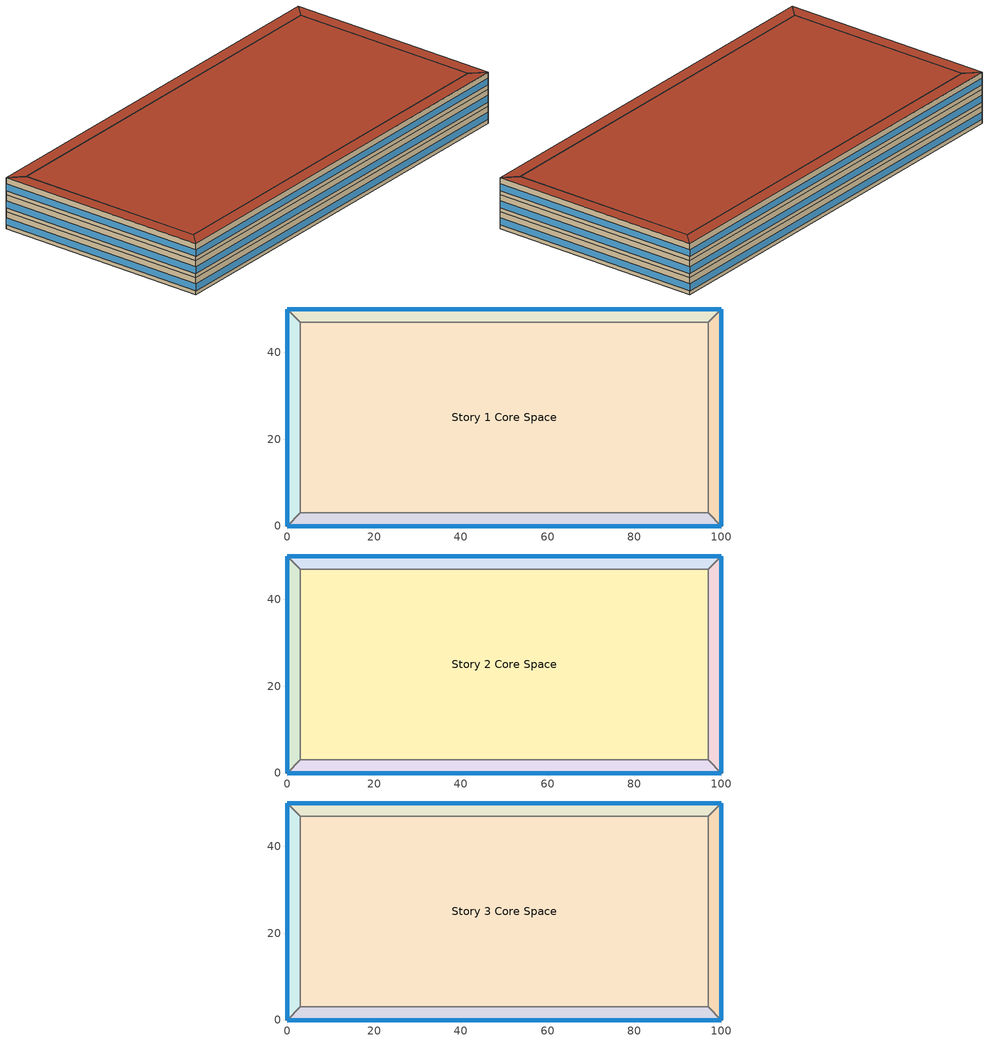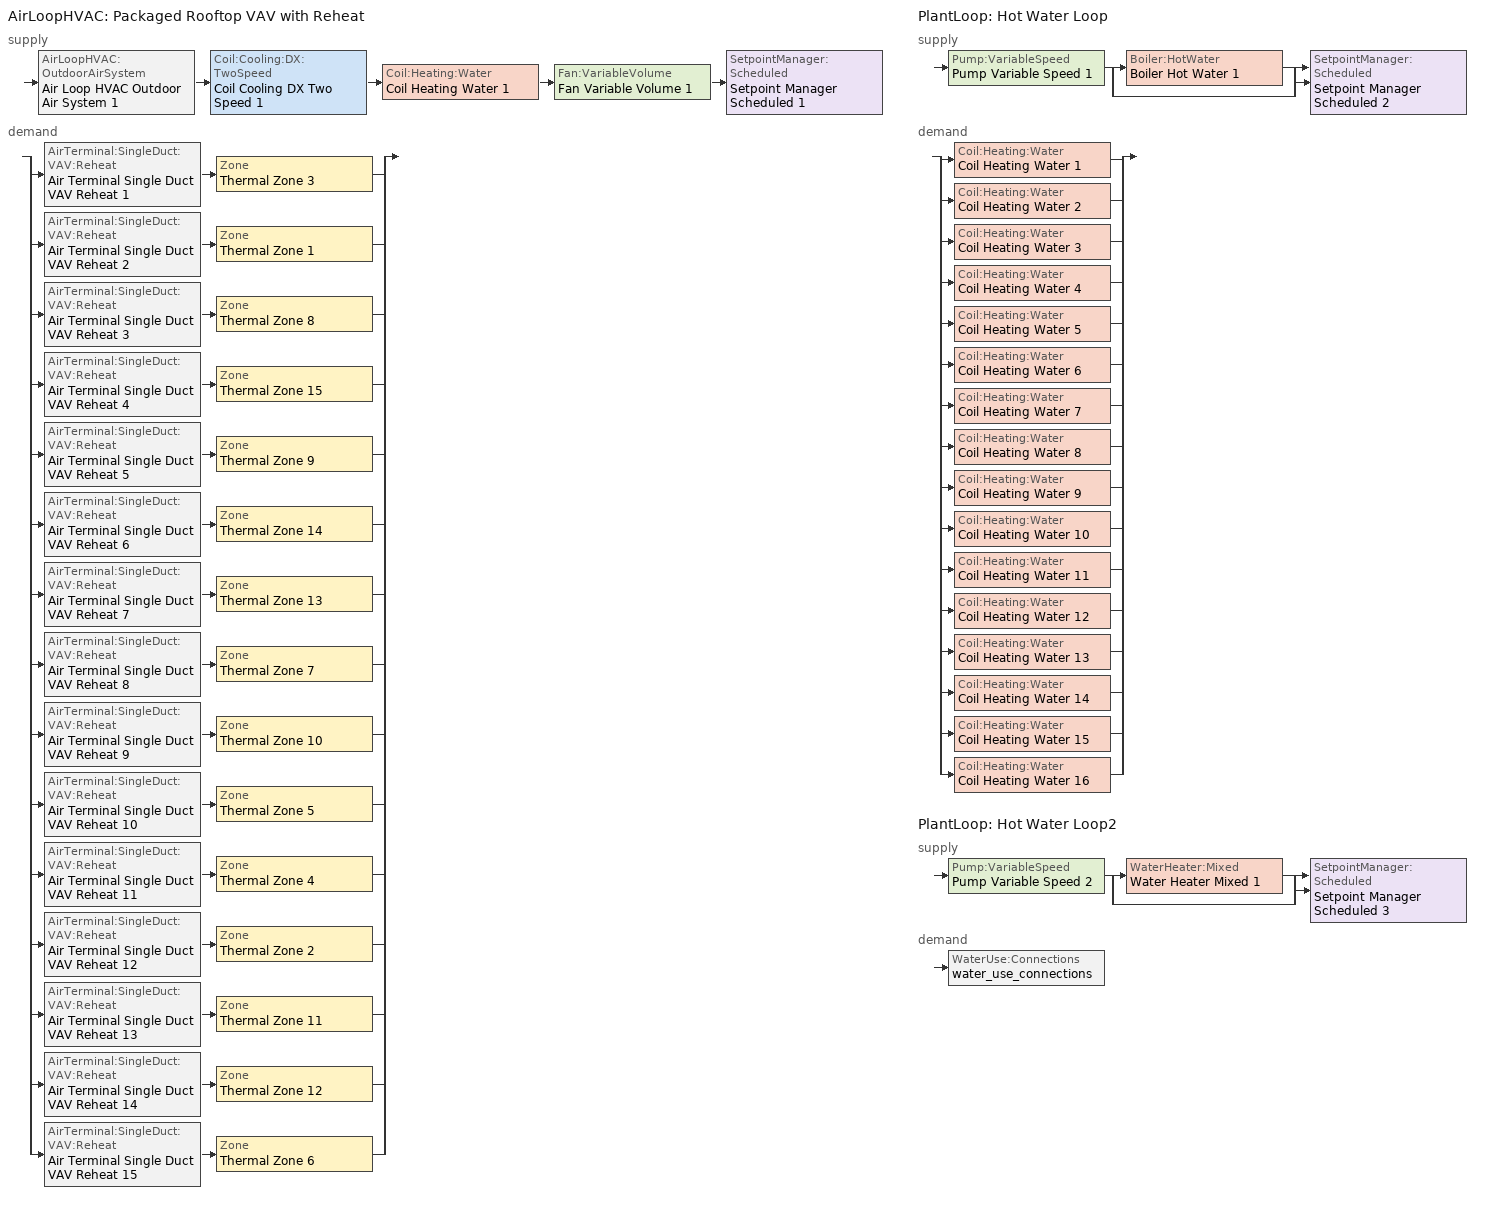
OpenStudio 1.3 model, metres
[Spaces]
Story 1 West Perimeter Space
 floor ground: 0,0 0,50 3,47 3,3 z0
 wall outside: 0,50 0,0 z0:4
 wall to Story 1 North Perimeter Space: 3,47 0,50 z0:4
 wall to Story 1 Core Space: 3,3 3,47 z0:4
 wall to Story 1 South Perimeter Space: 0,0 3,3 z0:4
 window: 0,49.97 0,0.03 z1:2.6
Story 1 North Perimeter Space
 floor ground: 0,50 100,50 97,47 3,47 z0
 wall outside: 100,50 0,50 z0:4
 wall to Story 1 East Perimeter Space: 97,47 100,50 z0:4
 wall to Story 1 Core Space: 3,47 97,47 z0:4
 window: 99.97,50 0.03,50 z1:2.6
Story 1 East Perimeter Space
 floor ground: 100,50 100,0 97,3 97,47 z0
 wall outside: 100,0 100,50 z0:4
 wall to Story 1 South Perimeter Space: 97,3 100,0 z0:4
 wall to Story 1 Core Space: 97,47 97,3 z0:4
 window: 100,0.03 100,49.97 z1:2.6
Story 1 South Perimeter Space
 floor ground: 100,0 0,0 3,3 97,3 z0
 wall outside: 0,0 100,0 z0:4
 wall to Story 1 Core Space: 97,3 3,3 z0:4
 window: 0.03,0 99.97,0 z1:2.6
Story 1 Core Space
 floor ground: 3,3 3,47 97,47 97,3 z0
Story 2 West Perimeter Space
 floor to Story 1 West Perimeter Space: 0,0 0,50 3,47 3,3 z4
 wall outside: 0,50 0,0 z4:8
 wall to Story 2 North Perimeter Space: 3,47 0,50 z4:8
 wall to Story 2 Core Space: 3,3 3,47 z4:8
 wall to Story 2 South Perimeter Space: 0,0 3,3 z4:8
 window: 0,49.97 0,0.03 z5:6.6
Story 2 North Perimeter Space
 floor to Story 1 North Perimeter Space: 0,50 100,50 97,47 3,47 z4
 wall outside: 100,50 0,50 z4:8
 wall to Story 2 East Perimeter Space: 97,47 100,50 z4:8
 wall to Story 2 Core Space: 3,47 97,47 z4:8
 window: 99.97,50 0.03,50 z5:6.6
Story 2 East Perimeter Space
 floor to Story 1 East Perimeter Space: 100,50 100,0 97,3 97,47 z4
 wall outside: 100,0 100,50 z4:8
 wall to Story 2 South Perimeter Space: 97,3 100,0 z4:8
 wall to Story 2 Core Space: 97,47 97,3 z4:8
 window: 100,0.03 100,49.97 z5:6.6
Story 2 South Perimeter Space
 floor to Story 1 South Perimeter Space: 100,0 0,0 3,3 97,3 z4
 wall outside: 0,0 100,0 z4:8
 wall to Story 2 Core Space: 97,3 3,3 z4:8
 window: 0.03,0 99.97,0 z5:6.6
Story 2 Core Space
 floor to Story 1 Core Space: 3,3 3,47 97,47 97,3 z4
Story 3 West Perimeter Space
 floor to Story 2 West Perimeter Space: 0,0 0,50 3,47 3,3 z8
 wall outside: 0,50 0,0 z8:12
 wall to Story 3 North Perimeter Space: 3,47 0,50 z8:12
 wall to Story 3 Core Space: 3,3 3,47 z8:12
 wall to Story 3 South Perimeter Space: 0,0 3,3 z8:12
 window: 0,49.97 0,0.03 z9:10.6
 roof outside: 3,3 3,47 0,50 0,0 z12
Story 3 North Perimeter Space
 floor to Story 2 North Perimeter Space: 0,50 100,50 97,47 3,47 z8
 wall outside: 100,50 0,50 z8:12
 wall to Story 3 East Perimeter Space: 97,47 100,50 z8:12
 wall to Story 3 Core Space: 3,47 97,47 z8:12
 window: 99.97,50 0.03,50 z9:10.6
 roof outside: 3,47 97,47 100,50 0,50 z12
Story 3 East Perimeter Space
 floor to Story 2 East Perimeter Space: 100,50 100,0 97,3 97,47 z8
 wall outside: 100,0 100,50 z8:12
 wall to Story 3 South Perimeter Space: 97,3 100,0 z8:12
 wall to Story 3 Core Space: 97,47 97,3 z8:12
 window: 100,0.03 100,49.97 z9:10.6
 roof outside: 97,47 97,3 100,0 100,50 z12
Story 3 South Perimeter Space
 floor to Story 2 South Perimeter Space: 100,0 0,0 3,3 97,3 z8
 wall outside: 0,0 100,0 z8:12
 wall to Story 3 Core Space: 97,3 3,3 z8:12
 window: 0.03,0 99.97,0 z9:10.6
 roof outside: 97,3 3,3 0,0 100,0 z12
Story 3 Core Space
 floor to Story 2 Core Space: 3,3 3,47 97,47 97,3 z8
 roof outside: 97,3 97,47 3,47 3,3 z12
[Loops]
AirLoopHVAC 'Packaged Rooftop VAV with Reheat'
 supply: AirLoopHVAC:OutdoorAirSystem 'Air Loop HVAC Outdoor Air System 1' > Coil:Cooling:DX:TwoSpeed 'Coil Cooling DX Two Speed 1' > Coil:Heating:Water 'Coil Heating Water 1' > Fan:VariableVolume 'Fan Variable Volume 1' > SetpointManager:Scheduled 'Setpoint Manager Scheduled 1'
 demand: split
  | AirTerminal:SingleDuct:VAV:Reheat 'Air Terminal Single Duct VAV Reheat 1' > Zone 'Thermal Zone 3'
  | AirTerminal:SingleDuct:VAV:Reheat 'Air Terminal Single Duct VAV Reheat 2' > Zone 'Thermal Zone 1'
  | AirTerminal:SingleDuct:VAV:Reheat 'Air Terminal Single Duct VAV Reheat 3' > Zone 'Thermal Zone 8'
  | AirTerminal:SingleDuct:VAV:Reheat 'Air Terminal Single Duct VAV Reheat 4' > Zone 'Thermal Zone 15'
  | AirTerminal:SingleDuct:VAV:Reheat 'Air Terminal Single Duct VAV Reheat 5' > Zone 'Thermal Zone 9'
  | AirTerminal:SingleDuct:VAV:Reheat 'Air Terminal Single Duct VAV Reheat 6' > Zone 'Thermal Zone 14'
  | AirTerminal:SingleDuct:VAV:Reheat 'Air Terminal Single Duct VAV Reheat 7' > Zone 'Thermal Zone 13'
  | AirTerminal:SingleDuct:VAV:Reheat 'Air Terminal Single Duct VAV Reheat 8' > Zone 'Thermal Zone 7'
  | AirTerminal:SingleDuct:VAV:Reheat 'Air Terminal Single Duct VAV Reheat 9' > Zone 'Thermal Zone 10'
  | AirTerminal:SingleDuct:VAV:Reheat 'Air Terminal Single Duct VAV Reheat 10' > Zone 'Thermal Zone 5'
  | AirTerminal:SingleDuct:VAV:Reheat 'Air Terminal Single Duct VAV Reheat 11' > Zone 'Thermal Zone 4'
  | AirTerminal:SingleDuct:VAV:Reheat 'Air Terminal Single Duct VAV Reheat 12' > Zone 'Thermal Zone 2'
  | AirTerminal:SingleDuct:VAV:Reheat 'Air Terminal Single Duct VAV Reheat 13' > Zone 'Thermal Zone 11'
  | AirTerminal:SingleDuct:VAV:Reheat 'Air Terminal Single Duct VAV Reheat 14' > Zone 'Thermal Zone 12'
  | AirTerminal:SingleDuct:VAV:Reheat 'Air Terminal Single Duct VAV Reheat 15' > Zone 'Thermal Zone 6'
PlantLoop 'Hot Water Loop'
 supply: Pump:VariableSpeed 'Pump Variable Speed 1' > split
  | Boiler:HotWater 'Boiler Hot Water 1'
  | bypass
  join > SetpointManager:Scheduled 'Setpoint Manager Scheduled 2'
 demand: split
  | Coil:Heating:Water 'Coil Heating Water 1'
  | Coil:Heating:Water 'Coil Heating Water 2'
  | Coil:Heating:Water 'Coil Heating Water 3'
  | Coil:Heating:Water 'Coil Heating Water 4'
  | Coil:Heating:Water 'Coil Heating Water 5'
  | Coil:Heating:Water 'Coil Heating Water 6'
  | Coil:Heating:Water 'Coil Heating Water 7'
  | Coil:Heating:Water 'Coil Heating Water 8'
  | Coil:Heating:Water 'Coil Heating Water 9'
  | Coil:Heating:Water 'Coil Heating Water 10'
  | Coil:Heating:Water 'Coil Heating Water 11'
  | Coil:Heating:Water 'Coil Heating Water 12'
  | Coil:Heating:Water 'Coil Heating Water 13'
  | Coil:Heating:Water 'Coil Heating Water 14'
  | Coil:Heating:Water 'Coil Heating Water 15'
  | Coil:Heating:Water 'Coil Heating Water 16'
PlantLoop 'Hot Water Loop2'
 supply: Pump:VariableSpeed 'Pump Variable Speed 2' > split
  | WaterHeater:Mixed 'Water Heater Mixed 1'
  | bypass
  join > SetpointManager:Scheduled 'Setpoint Manager Scheduled 3'
 demand: WaterUse:Connections 'water_use_connections'
[Building]
OS:Building 1: Space Type=ASHRAE_90.1-2004 ClimateZone 1-8 SmallOffice WholeBuilding; Default Construction Set=ASHRAE_189.1-2009_ClimateZone 4-5 (mdoff)_ConstSet
[SizingPeriod:DesignDay] Barometric Pressure {Pa}=98934; Sky Clearness=0; Rain Indicator=0; Snow Indicator=0; Day of Month=21; Daylight Saving Time Indicator=0; Dry-Bulb Temperature Range Modifier Type=DefaultMultipliers
Name | Maximum Dry-Bulb Temperature {C} | Daily Dry-Bulb Temperature Range {deltaC} | Humidity Indicating Conditions at Maximum Dry-Bulb {BasedOnField A3} | Wind Speed {m/s} | Wind Direction {deg} | Month | Day Type | Humidity Indicating Type | Solar Model Indicator | ASHRAE Taub | ASHRAE Taud
Chicago Ohare Intl Ap Ann Htg Wind 99.6% Condns WS=>MCDB | -3.5 | 0 | -3.5 | 12.4 | 270 | 1 | WinterDesignDay | Wetbulb | ASHRAEClearSky
Chicago Ohare Intl Ap Ann Clg 1% Condns DP=>MDB | 27.7 | 10.5 | 22.9 | 5.2 | 230 | 7 | SummerDesignDay | Dewpoint | ASHRAETau | 0.455 | 2.05
Chicago Ohare Intl Ap Ann Hum_n 99.6% Condns DP=>MCDB | -19.2 | 0 | -25.7 | 4.9 | 270 | 1 | WinterDesignDay | Dewpoint | ASHRAEClearSky
Chicago Ohare Intl Ap Ann Clg .4% Condns DP=>MDB | 28.9 | 10.5 | 23.8 | 5.2 | 230 | 7 | SummerDesignDay | Dewpoint | ASHRAETau | 0.455 | 2.05
Chicago Ohare Intl Ap Ann Clg 2% Condns DP=>MDB | 26.5 | 10.5 | 21.9 | 5.2 | 230 | 7 | SummerDesignDay | Dewpoint | ASHRAETau | 0.455 | 2.05
Chicago Ohare Intl Ap Ann Clg 2% Condns DB=>MWB | 30.1 | 10.5 | 22.1 | 5.2 | 230 | 7 | SummerDesignDay | Wetbulb | ASHRAETau | 0.455 | 2.05
Chicago Ohare Intl Ap Ann Clg .4% Condns WB=>MDB | 31.2 | 10.5 | 25.5 | 5.2 | 230 | 7 | SummerDesignDay | Wetbulb | ASHRAETau | 0.455 | 2.05
Chicago Ohare Intl Ap Ann Clg 1% Condns Enth=>MDB | 29.6 | 10.5 | 75100 | 5.2 | 230 | 7 | SummerDesignDay | Enthalpy | ASHRAETau | 0.455 | 2.05
Chicago Ohare Intl Ap Ann Clg 1% Condns DB=>MWB | 31.6 | 10.5 | 23 | 5.2 | 230 | 7 | SummerDesignDay | Wetbulb | ASHRAETau | 0.455 | 2.05
Chicago Ohare Intl Ap Ann Clg .4% Condns DB=>MWB | 33.3 | 10.5 | 23.7 | 5.2 | 230 | 7 | SummerDesignDay | Wetbulb | ASHRAETau | 0.455 | 2.05
Chicago Ohare Intl Ap Ann Clg 2% Condns Enth=>MDB | 28.2 | 10.5 | 70900 | 5.2 | 230 | 7 | SummerDesignDay | Enthalpy | ASHRAETau | 0.455 | 2.05
Chicago Ohare Intl Ap Ann Hum_n 99% Condns DP=>MCDB | -15.7 | 0 | -22.1 | 4.9 | 270 | 1 | WinterDesignDay | Dewpoint | ASHRAEClearSky
Chicago Ohare Intl Ap Ann Htg 99.6% Condns DB | -20 | 0 | -20 | 4.9 | 270 | 1 | WinterDesignDay | Wetbulb | ASHRAEClearSky
Chicago Ohare Intl Ap Ann Htg 99% Condns DB | -16.6 | 0 | -16.6 | 4.9 | 270 | 1 | WinterDesignDay | Wetbulb | ASHRAEClearSky
Chicago Ohare Intl Ap Ann Clg 1% Condns WB=>MDB | 29.6 | 10.5 | 24.5 | 5.2 | 230 | 7 | SummerDesignDay | Wetbulb | ASHRAETau | 0.455 | 2.05
Chicago Ohare Intl Ap Ann Clg .4% Condns Enth=>MDB | 31.4 | 10.5 | 79200 | 5.2 | 230 | 7 | SummerDesignDay | Enthalpy | ASHRAETau | 0.455 | 2.05
Chicago Ohare Intl Ap Ann Htg Wind 99% Condns WS=>MCDB | -3.2 | 0 | -3.2 | 11.4 | 270 | 1 | WinterDesignDay | Wetbulb | ASHRAEClearSky
Chicago Ohare Intl Ap Ann Clg 2% Condns WB=>MDB | 28.1 | 10.5 | 23.5 | 5.2 | 230 | 7 | SummerDesignDay | Wetbulb | ASHRAETau | 0.455 | 2.05
[Site]
Chicago Ohare Intl Ap_IL_USA Design_Conditions: Latitude {deg}=41.98; Longitude {deg}=-87.92; Time Zone {hr}=-6; Elevation {m}=201
[ClimateZones]

[Material]
Name | Roughness | Thickness | Conductivity | Density | Specific Heat | Thermal Absorptance | Solar Absorptance | Visible Absorptance
000_F08 Metal surface | Smooth | 0.0008 | 45.28 | 7824 | 500
000_F16 Acoustic tile | MediumSmooth | 0.0191 | 0.06 | 368 | 590
000_G01a 19mm gypsum board | MediumSmooth | 0.019 | 0.16 | 800 | 1090
000_G05 25mm wood | MediumSmooth | 0.0254 | 0.15 | 608 | 1630
000_I01 25mm insulation board | MediumRough | 0.0254 | 0.03 | 43 | 1210
000_M11 100mm lightweight concrete | MediumRough | 0.1016 | 0.53 | 1280 | 840
1/2IN Gypsum | Smooth | 0.0127 | 0.16 | 784.9 | 830 | 0.9 | 0.92 | 0.92
MAT-CC05 4 HW CONCRETE | Rough | 0.1016 | 1.311 | 2240 | 836.8 | 0.9 | 0.7 | 0.7
Metal Decking | MediumSmooth | 0.0015 | 45.006 | 7680 | 418.4 | 0.9 | 0.7 | 0.3
Roof Insulation [21] | MediumRough | 0.2105 | 0.049 | 265 | 836.8 | 0.9 | 0.7 | 0.7
Roof Membrane | VeryRough | 0.0095 | 0.16 | 1121.29 | 1460 | 0.9 | 0.7 | 0.7
Wall Insulation [39] | MediumRough | 0.1184 | 0.045 | 265 | 836.8 | 0.9 | 0.7 | 0.7
[Material:AirGap]
Name | Thermal Resistance
000_F04 Wall air space resistance | 0.15
000_F05 Ceiling air space resistance | 0.18
[Material:NoMass] Thermal Absorptance=0.9; Solar Absorptance=0.7
Name | Roughness | Thermal Resistance | Visible Absorptance
CP02 CARPET PAD | VeryRough | 0.2165 | 0.8
MAT-SHEATH | Rough | 0.3626 | 0.7
[WindowMaterial:Gas]
000_Air 13mm: Gas Type=Air; Thickness=0.0127
[WindowMaterial:Glazing] Optical Data Type=SpectralAverage; Thickness=0.003; Infrared Transmittance at Normal Incidence=0
Name | Solar Transmittance at Normal Incidence | Front Side Solar Reflectance at Normal Incidence | Back Side Solar Reflectance at Normal Incidence | Visible Transmittance at Normal Incidence | Front Side Visible Reflectance at Normal Incidence | Back Side Visible Reflectance at Normal Incidence | Front Side Infrared Hemispherical Emissivity | Back Side Infrared Hemispherical Emissivity | Conductivity | Dirt Correction Factor for Solar and Visible Transmittance | Solar Diffusing
000_Clear 3mm | 0.837 | 0.075 | 0.075 | 0.898 | 0.081 | 0.081 | 0.84 | 0.84 | 0.9
Theoretical Glass [207] | 0.3311 | 0.6189 | 0.6189 | 0.44 | 0.51 | 0.51 | 0.9 | 0.9 | 0.0133 | 1 | No
[Construction]
000_ExtSlabCarpet_4in_ClimateZone 1-8: MAT-CC05 4 HW CONCRETE, CP02 CARPET PAD
000_Exterior Door: 000_F08 Metal surface, 000_I01 25mm insulation board
000_Exterior Window: 000_Clear 3mm, 000_Air 13mm, 000_Clear 3mm
000_Interior Ceiling: 000_M11 100mm lightweight concrete, 000_F05 Ceiling air space resistance, 000_F16 Acoustic tile
000_Interior Door; 000_Interior Partition: 000_G05 25mm wood
000_Interior Floor: 000_F16 Acoustic tile, 000_F05 Ceiling air space resistance, 000_M11 100mm lightweight concrete
000_Interior Wall: 000_G01a 19mm gypsum board, 000_F04 Wall air space resistance, 000_G01a 19mm gypsum board
000_Interior Window: 000_Clear 3mm
ASHRAE_189.1-2009_ExtRoof_IEAD_ClimateZone 2-5: Roof Membrane, Roof Insulation [21], Metal Decking
ASHRAE_189.1-2009_ExtWall_SteelFrame_ClimateZone 4-8: MAT-SHEATH, Wall Insulation [39], 1/2IN Gypsum
ASHRAE_189.1-2009_ExtWindow_ClimateZone 4-5: Theoretical Glass [207]
[DefaultConstructionSet]
ASHRAE_189.1-2009_ClimateZone 4-5 (mdoff)_ConstSet: Default Exterior Surface Constructions=ASHRAE_189.1-2009_ClimateZone 4-5 (mdoff)_Exterior_DefSurfCons; Default Interior Surface Constructions=000_Interior_DefSurfCons; Default Ground Contact Surface Constructions=000_Ground_DefSurfCons; Default Exterior SubSurface Constructions=ASHRAE_189.1-2009_ClimateZone 4-5 (mdoff)_Exterior_DefSubCons; Default Interior SubSurface Constructions=000_Interior_DefSubCons; Interior Partition Construction=000_Interior Partition
[DefaultSubSurfaceConstructions] Glass Door Construction=000_Exterior Window; Skylight Construction=000_Exterior Window; Tubular Daylight Dome Construction=000_Interior Window; Tubular Daylight Diffuser Construction=000_Interior Window
Name | Fixed Window Construction | Operable Window Construction | Door Construction
000_Interior_DefSubCons | 000_Interior Window | 000_Interior Window | 000_Interior Door
ASHRAE_189.1-2009_ClimateZone 4-5 (mdoff)_Exterior_DefSubCons | ASHRAE_189.1-2009_ExtWindow_ClimateZone 4-5 | ASHRAE_189.1-2009_ExtWindow_ClimateZone 4-5 | 000_Exterior Door
[DefaultSurfaceConstructions]
Name | Floor Construction | Wall Construction | Roof Ceiling Construction
000_Ground_DefSurfCons | 000_ExtSlabCarpet_4in_ClimateZone 1-8 | 000_ExtSlabCarpet_4in_ClimateZone 1-8 | 000_ExtSlabCarpet_4in_ClimateZone 1-8
000_Interior_DefSurfCons | 000_Interior Floor | 000_Interior Wall | 000_Interior Ceiling
ASHRAE_189.1-2009_ClimateZone 4-5 (mdoff)_Exterior_DefSurfCons | 000_ExtSlabCarpet_4in_ClimateZone 1-8 | ASHRAE_189.1-2009_ExtWall_SteelFrame_ClimateZone 4-8 | ASHRAE_189.1-2009_ExtRoof_IEAD_ClimateZone 2-5
[BuildingStory] Nominal Floor to Floor Height {m}=4
Name | Nominal Z Coordinate {m}
Story 1 | 0
Story 2 | 4
Story 3 | 8
[Space]
Name | Building Story | Thermal Zone
Story 1 West Perimeter Space | Story 1 | Thermal Zone 8
Story 1 North Perimeter Space | Story 1 | Thermal Zone 11
Story 1 East Perimeter Space | Story 1 | Thermal Zone 12
Story 1 South Perimeter Space | Story 1 | Thermal Zone 1
Story 1 Core Space | Story 1 | Thermal Zone 6
Story 2 West Perimeter Space | Story 2 | Thermal Zone 10
Story 2 North Perimeter Space | Story 2 | Thermal Zone 14
Story 2 East Perimeter Space | Story 2 | Thermal Zone 15
Story 2 South Perimeter Space | Story 2 | Thermal Zone 4
Story 2 Core Space | Story 2 | Thermal Zone 13
Story 3 West Perimeter Space | Story 3 | Thermal Zone 7
Story 3 North Perimeter Space | Story 3 | Thermal Zone 3
Story 3 East Perimeter Space | Story 3 | Thermal Zone 9
Story 3 South Perimeter Space | Story 3 | Thermal Zone 2
Story 3 Core Space | Story 3 | Thermal Zone 5
[ThermalZone] Thermostat=Thermostat Setpoint Dual Setpoint 1; Use Ideal Air Loads=No
Thermal Zone 1; Thermal Zone 2; Thermal Zone 3; Thermal Zone 4; Thermal Zone 5; Thermal Zone 6; Thermal Zone 7; Thermal Zone 8; Thermal Zone 9; Thermal Zone 10; Thermal Zone 11; Thermal Zone 12; Thermal Zone 13; Thermal Zone 14; Thermal Zone 15
[Sizing:Zone] Zone Cooling Design Supply Air Temperature {C}=14; Zone Heating Design Supply Air Temperature {C}=40; Zone Cooling Design Supply Air Humidity Ratio {kg-H2O/kg-air}=0.0085; Zone Heating Design Supply Air Humidity Ratio {kg-H2O/kg-air}=0.008; Cooling Design Air Flow Method=DesignDay; Heating Design Air Flow Method=DesignDay
Thermal Zone 1; Thermal Zone 2; Thermal Zone 3; Thermal Zone 4; Thermal Zone 5; Thermal Zone 6; Thermal Zone 7; Thermal Zone 8; Thermal Zone 9; Thermal Zone 10; Thermal Zone 11; Thermal Zone 12; Thermal Zone 13; Thermal Zone 14; Thermal Zone 15
[Zone equipment]
Thermal Zone 1: Air Terminal Single Duct VAV Reheat 2
Thermal Zone 2: Air Terminal Single Duct VAV Reheat 12
Thermal Zone 3: Air Terminal Single Duct VAV Reheat 1
Thermal Zone 4: Air Terminal Single Duct VAV Reheat 11
Thermal Zone 5: Air Terminal Single Duct VAV Reheat 10
Thermal Zone 6: Air Terminal Single Duct VAV Reheat 15
Thermal Zone 7: Air Terminal Single Duct VAV Reheat 8
Thermal Zone 8: Air Terminal Single Duct VAV Reheat 3
Thermal Zone 9: Air Terminal Single Duct VAV Reheat 5
Thermal Zone 10: Air Terminal Single Duct VAV Reheat 9
Thermal Zone 11: Air Terminal Single Duct VAV Reheat 13
Thermal Zone 12: Air Terminal Single Duct VAV Reheat 14
Thermal Zone 13: Air Terminal Single Duct VAV Reheat 7
Thermal Zone 14: Air Terminal Single Duct VAV Reheat 6
Thermal Zone 15: Air Terminal Single Duct VAV Reheat 4
[Exterior:Lights:Definition]
Exterior Lights - 3000 W: Design Level {W}=3000
[Exterior:Lights]
New Exterior Light: Exterior Lights Definition=Exterior Lights - 3000 W; Schedule=Exterior Lights 1 Always On Schedule
[AirLoopHVAC]
Packaged Rooftop VAV with Reheat: Design Supply Air Flow Rate {m3/s}=AutoSize
[AvailabilityManager:Scheduled]
Availability Manager Scheduled 1: Schedule=Always On Discrete
[Sizing:System]
Packaged Rooftop VAV with Reheat: Type of Load to Size On=Sensible; Design Outdoor Air Flow Rate {m3/s}=Autosize; Minimum System Air Flow Ratio=0.3; Preheat Design Temperature {C}=7; Preheat Design Humidity Ratio {kg-H2O/kg-Air}=0.008; Precool Design Temperature {C}=12.8; Precool Design Humidity Ratio {kg-H2O/kg-Air}=0.008; Central Cooling Design Supply Air Temperature {C}=12.8; Central Heating Design Supply Air Temperature {C}=12.8; Sizing Option=NonCoincident; 100% Outdoor Air in Cooling=Yes; 100% Outdoor Air in Heating=Yes; Central Cooling Design Supply Air Humidity Ratio {kg-H2O/kg-Air}=0.0085; Central Heating Design Supply Air Humidity Ratio {kg-H2O/kg-Air}=0.008; Cooling Design Air Flow Method=DesignDay; Cooling Design Air Flow Rate {m3/s}=0; Heating Design Air Flow Method=DesignDay; Heating Design Air Flow Rate {m3/s}=0; System Outdoor Air Method=ZoneSum
[Fan:VariableVolume]
Fan Variable Volume 1: Availability Schedule=Always On Discrete; Fan Efficiency=0.5; Pressure Rise {Pa}=500; Maximum Flow Rate {m3/s}=Autosize; Fan Power Minimum Flow Rate Input Method=FixedFlowRate; Fan Power Minimum Flow Fraction=0; Fan Power Minimum Air Flow Rate {m3/s}=0; Motor Efficiency=0.93; Motor In Airstream Fraction=1; Fan Power Coefficient 1=0.0407599; Fan Power Coefficient 2=0.088045; Fan Power Coefficient 3=-0.0729261; Fan Power Coefficient 4=0.94374; Fan Power Coefficient 5=0
[Coil:Heating:Water] Availability Schedule=Always On Discrete
Coil Heating Water 1; Coil Heating Water 2; Coil Heating Water 3; Coil Heating Water 4; Coil Heating Water 5; Coil Heating Water 6; Coil Heating Water 7; Coil Heating Water 8; Coil Heating Water 9; Coil Heating Water 10; Coil Heating Water 11; Coil Heating Water 12; Coil Heating Water 13; Coil Heating Water 14; Coil Heating Water 15; Coil Heating Water 16
[Coil:Cooling:DX:TwoSpeed]
Coil Cooling DX Two Speed 1: Availability Schedule=Always On Discrete; Rated High Speed Total Cooling Capacity {W}=Autosize; Rated High Speed Sensible Heat Ratio=Autosize; Rated High Speed COP {W/W}=5.5; Rated High Speed Air Flow Rate {m3/s}=Autosize; Total Cooling Capacity Function of Temperature Curve=Curve Biquadratic 1; Total Cooling Capacity Function of Flow Fraction Curve=Curve Quadratic 1; Energy Input Ratio Function of Temperature Curve=Curve Biquadratic 2; Energy Input Ratio Function of Flow Fraction Curve=Curve Quadratic 2; Part Load Fraction Correlation Curve=Curve Quadratic 3; Rated Low Speed Total Cooling Capacity {W}=Autosize; Rated Low Speed Sensible Heat Ratio=0.69; Rated Low Speed COP {W/W}=6.6; Low Speed Total Cooling Capacity Function of Temperature Curve=Curve Biquadratic 3; Low Speed Energy Input Ratio Function of Temperature Curve=Curve Biquadratic 4; Condenser Type=AirCooled; High Speed Evaporative Condenser Effectiveness=0; High Speed Evaporative Condenser Air Flow Rate {m3/s}=Autosize; High Speed Evaporative Condenser Pump Rated Power Consumption {W}=Autosize; Low Speed Evaporative Condenser Effectiveness=0; Low Speed Evaporative Condenser Air Flow Rate {m3/s}=Autosize; Low Speed Evaporative Condenser Pump Rated Power Consumption {W}=Autosize; Basin Heater Capacity {W/K}=10; Basin Heater Setpoint Temperature {C}=2
[SetpointManager:Scheduled] Control Variable=Temperature
Name | Schedule
Setpoint Manager Scheduled 1 | Deck_Temperature
Setpoint Manager Scheduled 2 | Hot_Water_Temperature
Setpoint Manager Scheduled 3 | Hot Water Sch
[Controller:OutdoorAir]
Controller Outdoor Air 1: Minimum Outdoor Air Flow Rate {m3/s}=Autosize; Maximum Outdoor Air Flow Rate {m3/s}=Autosize; Economizer Control Type=FixedDryBulb; Economizer Control Action Type=ModulateFlow; Economizer Maximum Limit Dry-Bulb Temperature {C}=30; Economizer Maximum Limit Enthalpy {J/kg}=64000; Economizer Minimum Limit Dry-Bulb Temperature {C}=-100; Lockout Type=NoLockout; Minimum Limit Type=FixedMinimum; Controller Mechanical Ventilation=Controller Mechanical Ventilation 1; High Humidity Control=No; Heat Recovery Bypass Control Type=BypassWhenOAFlowGreaterThanMinimum
[Controller:MechanicalVentilation]
Controller Mechanical Ventilation 1: Availability Schedule=Always On Discrete; System Outdoor Air Method=ZoneSum
[AirLoopHVAC:OutdoorAirSystem]
Air Loop HVAC Outdoor Air System 1: Controller=Controller Outdoor Air 1
[PlantLoop] Plant Loop Volume {m3}=Autocalculate
Name | Fluid Type
Hot Water Loop | Water
Hot Water Loop2
[Sizing:Plant] Loop Type=Heating; Design Loop Exit Temperature {C}=82; Loop Design Temperature Difference {deltaC}=11
Hot Water Loop; Hot Water Loop2
[Pump:VariableSpeed] Pump Control Type=Intermittent
Pump Variable Speed 1; Pump Variable Speed 2
[Boiler:HotWater]
Boiler Hot Water 1: Fuel Type=NaturalGas; Nominal Thermal Efficiency=0.66; Efficiency Curve Temperature Evaluation Variable=LeavingBoiler; Normalized Boiler Efficiency Curve=Boiler Efficiency; Water Outlet Upper Temperature Limit {C}=99; Boiler Flow Mode=ConstantFlow; Parasitic Electric Load {W}=0; Sizing Factor=1
[Controller:WaterCoil]
Controller Water Coil 1: Action=Normal
[AirTerminal:SingleDuct:VAV:Reheat] Availability Schedule=Always On Discrete; Maximum Air Flow Rate {m3/s}=Autocalculate; Zone Minimum Air Flow Input Method=Constant; Constant Minimum Air Flow Fraction=0.3; Fixed Minimum Air Flow Rate {m3/s}=0; Maximum Hot Water or Steam Flow Rate {m3/s}=Autocalculate; Minimum Hot Water or Steam Flow Rate {m3/s}=0; Convergence Tolerance=0.001; Damper Heating Action=Normal; Maximum Flow per Zone Floor Area During Reheat {m3/s-m2}=Autocalculate; Maximum Flow Fraction During Reheat=Autocalculate; Maximum Reheat Air Temperature {C}=35
Name | Reheat Coil
Air Terminal Single Duct VAV Reheat 1 | Coil Heating Water 2
Air Terminal Single Duct VAV Reheat 2 | Coil Heating Water 3
Air Terminal Single Duct VAV Reheat 3 | Coil Heating Water 4
Air Terminal Single Duct VAV Reheat 4 | Coil Heating Water 5
Air Terminal Single Duct VAV Reheat 5 | Coil Heating Water 6
Air Terminal Single Duct VAV Reheat 6 | Coil Heating Water 7
Air Terminal Single Duct VAV Reheat 7 | Coil Heating Water 8
Air Terminal Single Duct VAV Reheat 8 | Coil Heating Water 9
Air Terminal Single Duct VAV Reheat 9 | Coil Heating Water 10
Air Terminal Single Duct VAV Reheat 10 | Coil Heating Water 11
Air Terminal Single Duct VAV Reheat 11 | Coil Heating Water 12
Air Terminal Single Duct VAV Reheat 12 | Coil Heating Water 13
Air Terminal Single Duct VAV Reheat 13 | Coil Heating Water 14
Air Terminal Single Duct VAV Reheat 14 | Coil Heating Water 15
Air Terminal Single Duct VAV Reheat 15 | Coil Heating Water 16
[WaterUse:Connections]
water_use_connections: Water Use Equipment Name 1=water_use_equipment
[WaterUse:Equipment:Definition]
water_use_definition: Peak Flow Rate {m3/s}=2e-006
[WaterUse:Equipment]
water_use_equipment: Water Use Equipment Definition=water_use_definition
[WaterHeater:Mixed]
Water Heater Mixed 1: Tank Volume {m3}=0.757; Setpoint Temperature Schedule=Hot Water Sch; Deadband Temperature Difference {deltaC}=2; Maximum Temperature Limit {C}=82.22; Heater Control Type=Cycle; Heater Maximum Capacity {W}=845000; Heater Fuel Type=NaturalGas; Heater Thermal Efficiency=0.8; Off Cycle Parasitic Fuel Consumption Rate {W}=20; Off Cycle Parasitic Fuel Type=NaturalGas; Off Cycle Parasitic Heat Fraction to Tank=0.8; On Cycle Parasitic Fuel Type=NaturalGas; Ambient Temperature Indicator=Schedule; Ambient Temperature Schedule=Water Heater Ambient Temperature; Off Cycle Loss Coefficient to Ambient Temperature {W/K}=6; On Cycle Loss Coefficient to Ambient Temperature {W/K}=6; Use Side Effectiveness=1; Source Side Effectiveness=1; Use Side Design Flow Rate {m3/s}=autosize; Source Side Design Flow Rate {m3/s}=autosize; Indirect Water Heating Recovery Time {hr}=1.5
[ThermostatSetpoint:DualSetpoint]
Thermostat Setpoint Dual Setpoint 1: Heating Setpoint Temperature Schedule=Heating Sch; Cooling Setpoint Temperature Schedule=Cooling Sch
[ElectricEquipment]
ASHRAE_90.1-2004 ClimateZone 1-8 SmallOffice WholeBuilding Electric Equipment: Electric Equipment Definition=ASHRAE_90.1-2004 ClimateZone 1-8 SmallOffice WholeBuilding Electric Equipment Definition; Space or SpaceType=ASHRAE_90.1-2004 ClimateZone 1-8 SmallOffice WholeBuilding
[SpaceInfiltration:DesignFlowRate]
ASHRAE_90.1-2004 ClimateZone 1-8 SmallOffice WholeBuilding Infiltration: Space or SpaceType=ASHRAE_90.1-2004 ClimateZone 1-8 SmallOffice WholeBuilding; Design Flow Rate Calculation Method=Flow/ExteriorArea; Flow per Exterior Surface Area {m3/s-m2}=0.00030226
[Lights:Definition]
ASHRAE_90.1-2004 ClimateZone 1-8 SmallOffice WholeBuilding Lights Definition: Design Level Calculation Method=Watts/Area; Watts per Space Floor Area {W/m2}=10.7639
[SpaceType]
ASHRAE_90.1-2004 ClimateZone 1-8 SmallOffice WholeBuilding: Default Schedule Set=ASHRAE_90.1-2004 ClimateZone 1-8 SmallOffice WholeBuilding Schedule Set; Design Specification Outdoor Air Object=ASHRAE_90.1-2004 ClimateZone 1-8 SmallOffice WholeBuilding Ventilation
[DesignSpecification:OutdoorAir]
ASHRAE_90.1-2004 ClimateZone 1-8 SmallOffice WholeBuilding Ventilation: Outdoor Air Method=Sum; Outdoor Air Flow per Person {m3/s-person}=0.00943895
[DefaultScheduleSet]
ASHRAE_90.1-2004 ClimateZone 1-8 SmallOffice WholeBuilding Schedule Set: Number of People Schedule=Small Office_Bldg_Occ; People Activity Level Schedule=Small Office_Activity; Lighting Schedule=Small Office_Bldg_Light; Electric Equipment Schedule=Small Office_Bldg_Equip; Infiltration Schedule=Small Office_Infil_Quarter_On
[People:Definition]
ASHRAE_90.1-2004 ClimateZone 1-8 SmallOffice WholeBuilding People Definition: Number of People Calculation Method=People/Area; People per Space Floor Area {person/m2}=0.0538196; Fraction Radiant=0.3
[ElectricEquipment:Definition]
ASHRAE_90.1-2004 ClimateZone 1-8 SmallOffice WholeBuilding Electric Equipment Definition: Design Level Calculation Method=Watts/Area; Watts per Space Floor Area {W/m2}=10.7639
[Lights]
ASHRAE_90.1-2004 ClimateZone 1-8 SmallOffice WholeBuilding Lights: Lights Definition=ASHRAE_90.1-2004 ClimateZone 1-8 SmallOffice WholeBuilding Lights Definition; Space or SpaceType=ASHRAE_90.1-2004 ClimateZone 1-8 SmallOffice WholeBuilding
[People]
ASHRAE_90.1-2004 ClimateZone 1-8 SmallOffice WholeBuilding People: People Definition=ASHRAE_90.1-2004 ClimateZone 1-8 SmallOffice WholeBuilding People Definition; Space or SpaceType=ASHRAE_90.1-2004 ClimateZone 1-8 SmallOffice WholeBuilding
[Schedule:Constant] Value=1
Exterior Lights 1 Always On Schedule; Always On Discrete
[Schedule:Ruleset]
Name | Default Day Schedule | Summer Design Day Schedule | Winter Design Day Schedule
Deck_Temperature | Deck_Temperature_Default | Deck_Temperature_Summer_Design_Day | Deck_Temperature_Winter_Design_Day
Hot_Water_Temperature | Hot_Water_Temperature_Default | Hot_Water_Temperature_Summer_Design_Day | Hot_Water_Temperature_Winter_Design_Day
Hot Water Sch | Hot Water Sch Default
Water Heater Ambient Temperature | Water Heater Ambient Temperature Sch Default
Cooling Sch | Cooling Sch Default
Heating Sch | Heating Sch Default
Small Office_Activity | Small Office_Activity Default Schedule | Small Office_Activity Summer Design Day | Small Office_Activity Winter Design Day
Small Office_Infil_Quarter_On | Small Office_Infil_Quarter_On Default Schedule | Small Office_Infil_Quarter_On Summer Design Day | Small Office_Infil_Quarter_On Winter Design Day
Small Office_Bldg_Light | Small Office_Bldg_Light Default Schedule | Small Office_Bldg_Light Summer Design Day | Small Office_Bldg_Light Winter Design Day
Small Office_Bldg_Equip | Small Office_Bldg_Equip Default Schedule | Small Office_Bldg_Equip Summer Design Day | Small Office_Bldg_Equip Winter Design Day
Small Office_Bldg_Occ | Small Office_Bldg_Occ Default Schedule | Small Office_Bldg_Occ Summer Design Day | Small Office_Bldg_Occ Winter Design Day
[Schedule:Day]
Deck_Temperature_Default; Deck_Temperature_Summer_Design_Day; Deck_Temperature_Winter_Design_Day: 24, 0, 12.8
Hot_Water_Temperature_Default; Hot_Water_Temperature_Summer_Design_Day; Hot_Water_Temperature_Winter_Design_Day: 24, 0, 67
Hot Water Sch Default: 24, 0, 80
Water Heater Ambient Temperature Sch Default: 24, 0, 22
Cooling Sch Default: 24, 0, 28
Heating Sch Default: 24, 0, 24
Small Office_Infil_Quarter_On Winter Design Day; Small Office_Infil_Quarter_On Rule 2 Day Schedule: 6, 0, 1, 18, 0, 0.25, 24, 0, 1
Small Office_Bldg_Equip Rule 2 Day Schedule: 6, 0, 0.3, 8, 0, 0.4, 12, 0, 0.5, 17, 0, 0.35, 24, 0, 0.3
Small Office_Bldg_Equip Rule 1 Day Schedule: 24, 0, 0.3
Small Office_Bldg_Occ Summer Design Day: 6, 0, 0, 22, 0, 1, 24, 0, 0.05
Small Office_Bldg_Occ Default Schedule: 6, 0, 0, 7, 0, 0.1, 8, 0, 0.2, 12, 0, 0.95, 13, 0, 0.5, 17, 0, 0.95, 18, 0, 0.3, 20, 0, 0.1, 24, 0, 0.05
Small Office_Bldg_Light Winter Design Day; Small Office_Bldg_Equip Winter Design Day; Small Office_Bldg_Occ Rule 1 Day Schedule; Small Office_Bldg_Occ Winter Design Day: 24, 0, 0
Small Office_Activity Winter Design Day; Small Office_Activity Summer Design Day; Small Office_Activity Default Schedule: 24, 0, 120
Small Office_Bldg_Light Default Schedule: 5, 0, 0.05, 7, 0, 0.1, 8, 0, 0.3, 17, 0, 0.9, 18, 0, 0.5, 20, 0, 0.3, 22, 0, 0.2, 23, 0, 0.1, 24, 0, 0.05
Small Office_Infil_Quarter_On Summer Design Day; Small Office_Infil_Quarter_On Default Schedule: 6, 0, 1, 22, 0, 0.25, 24, 0, 1
Small Office_Infil_Quarter_On Rule 1 Day Schedule; Small Office_Bldg_Light Summer Design Day; Small Office_Bldg_Equip Summer Design Day: 24, 0, 1
Small Office_Bldg_Light Rule 1 Day Schedule: 24, 0, 0.05
Small Office_Bldg_Occ Rule 2 Day Schedule: 6, 0, 0, 8, 0, 0.1, 12, 0, 0.3, 17, 0, 0.1, 24, 0, 0
Small Office_Bldg_Light Rule 2 Day Schedule: 6, 0, 0.05, 8, 0, 0.1, 12, 0, 0.3, 17, 0, 0.15, 24, 0, 0.05
Small Office_Bldg_Equip Default Schedule: 8, 0, 0.4, 12, 0, 0.9, 13, 0, 0.8, 17, 0, 0.9, 18, 0, 0.5, 24, 0, 0.4
[Curve:Biquadratic]
Name | Coefficient1 Constant | Coefficient2 x | Coefficient3 x**2 | Coefficient4 y | Coefficient5 y**2 | Coefficient6 x*y | Minimum Value of x {BasedOnField A2} | Maximum Value of x {BasedOnField A2} | Minimum Value of y {BasedOnField A3} | Maximum Value of y {BasedOnField A3} | Input Unit Type for X | Input Unit Type for Y | Output Unit Type
Curve Biquadratic 1; Curve Biquadratic 3 | 0.42415 | 0.04426 | -0.00042 | 0.00333 | -8e-005 | -0.00021 | 17 | 22 | 13 | 46
Curve Biquadratic 2; Curve Biquadratic 4 | 1.23649 | -0.02431 | 0.00057 | -0.01434 | 0.00063 | -0.00038 | 17 | 22 | 13 | 46
Boiler Efficiency | 1 | 0 | 0 | 0 | 0 | 0 | 0 | 1 | 0 | 1 | Dimensionless | Dimensionless | Dimensionless
[Curve:Quadratic]
Name | Coefficient1 Constant | Coefficient2 x | Coefficient3 x**2 | Minimum Value of x {BasedOnField A2} | Maximum Value of x {BasedOnField A2}
Curve Quadratic 1 | 0.77136 | 0.34053 | -0.11088 | 0.75918 | 1.13877
Curve Quadratic 2 | 1.2055 | -0.32953 | 0.12308 | 0.75918 | 1.13877
Curve Quadratic 3 | 0.771 | 0.229 | 0 | 0 | 1
[Schedule:Rule] Apply Monday=No; Apply Tuesday=No; Apply Wednesday=No; Apply Thursday=No; Apply Friday=No; Date Specification Type=DateRange; Start Month=1; Start Day=1; End Month=12; End Day=31
Name | Schedule Ruleset | Rule Order | Day Schedule | Apply Sunday | Apply Saturday
Small Office_Bldg_Equip Rule 1 | Small Office_Bldg_Equip | 0 | Small Office_Bldg_Equip Rule 1 Day Schedule | Yes | No
Small Office_Bldg_Light Rule 1 | Small Office_Bldg_Light | 0 | Small Office_Bldg_Light Rule 1 Day Schedule | Yes | No
Small Office_Bldg_Occ Rule 2 | Small Office_Bldg_Occ | 1 | Small Office_Bldg_Occ Rule 2 Day Schedule | No | Yes
Small Office_Bldg_Equip Rule 2 | Small Office_Bldg_Equip | 1 | Small Office_Bldg_Equip Rule 2 Day Schedule | No | Yes
Small Office_Bldg_Light Rule 2 | Small Office_Bldg_Light | 1 | Small Office_Bldg_Light Rule 2 Day Schedule | No | Yes
Small Office_Infil_Quarter_On Rule 2 | Small Office_Infil_Quarter_On | 1 | Small Office_Infil_Quarter_On Rule 2 Day Schedule | No | Yes
Small Office_Infil_Quarter_On Rule 1 | Small Office_Infil_Quarter_On | 0 | Small Office_Infil_Quarter_On Rule 1 Day Schedule | Yes | No
Small Office_Bldg_Occ Rule 1 | Small Office_Bldg_Occ | 0 | Small Office_Bldg_Occ Rule 1 Day Schedule | Yes | No
